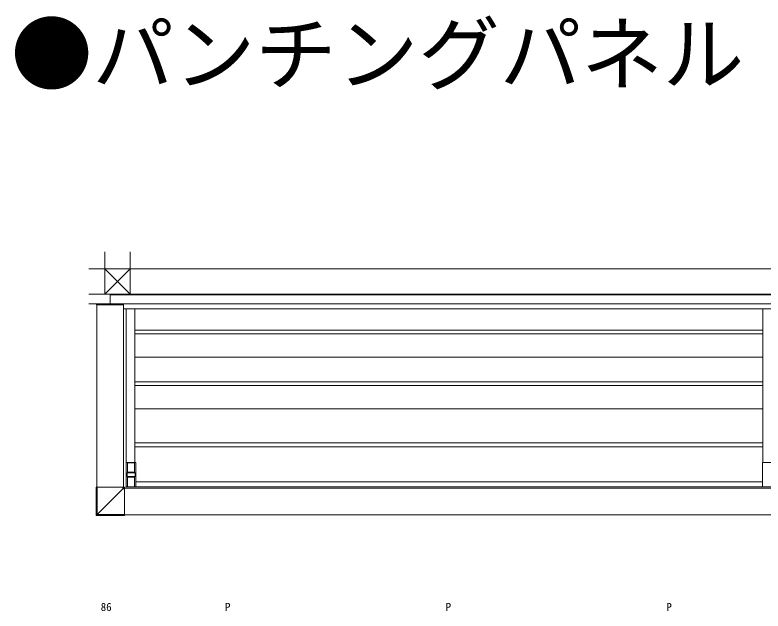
# Model space of a CAD drawing. Units: millimetres, scale not verified. Extents: x -11088 to 11088, y -17895 to 17964.
# Drawn here: x 711 to 3796, y -12886 to -10425 of the extents above; entities that cross this region are included whole.
import ezdxf
from ezdxf.enums import TextEntityAlignment as Align

# ---------------------------------------------------------------- set-up
doc = ezdxf.new("R2010")
doc.units = ezdxf.units.MM
doc.header["$LTSCALE"] = 18
doc.layers.add('0-1_USER1', color=3, linetype='Continuous')
for name, color, linetype, lineweight in [('0-2_YKK_ZWAK', 4, 'Continuous', 9), ('0-3_YKK_11', 3, 'Continuous', 9), ('0-4_YKK_12', 6, 'Continuous', 9)]:
    doc.layers.add(name, color=color, linetype=linetype, lineweight=lineweight)
doc.styles.add('ＭＳ ゴシック', font='')
doc.styles.get('ＭＳ ゴシック').set_extended_font_data('MS Gothic')

msp = doc.modelspace()

# ---------------------------------------------------------------- linework, layer by layer
at = {"layer": '0-2_YKK_ZWAK'}
for p, q in [((1104.05, -11578.07), (6624.05, -11578.07)), ((1104.05, -11578.07), (1104.05, -11619.07)), ((3838.62, -11580.07), (1104.05, -11580.07)), ((1047.56, -11620.01), (1047.47, -11621.57)), ((1047.47, -11621.57), (1158.47, -11621.57)), ((1048.05, -12374.07), (1048.05, -11621.57)), ((1048.56, -11619.07), (1049.97, -11619.07)), ((1049.97, -11619.07), (1156.12, -11619.07)), ((1156.12, -11619.07), (1157.37, -11619.07)), ((1158.05, -12374.07), (1158.05, -11621.57)), ((1158.37, -11620.01), (1158.47, -11621.57)), ((1158.05, -11638.07), (3838.13, -11638.07)), ((1169.05, -11638.07), (1169.05, -12373.07)), ((1205.55, -11638.07), (1205.55, -12273.07)), ((3794.05, -11638.07), (3794.05, -12273.07)), ((3794.05, -11726.07), (1205.55, -11726.07)), ((3794.05, -11742.07), (1205.55, -11742.07)), ((3794.05, -11838.07), (1205.55, -11838.07)), ((3794.05, -11939.07), (1205.55, -11939.07)), ((3794.05, -11955.07), (1205.55, -11955.07)), ((3794.05, -12051.57), (1205.55, -12051.57)), ((3794.05, -12191.57), (1205.55, -12191.57)), ((3794.05, -12207.57), (1205.55, -12207.57)), ((1169.05, -12372.77), (1169.05, -12273.37)), ((1169.35, -12273.07), (1209.75, -12273.07)), ((1174.55, -12273.07), (1174.55, -12312.57)), ((1204.55, -12273.37), (1174.55, -12273.37)), ((1204.55, -12273.07), (1204.55, -12312.57)), ((1210.05, -12273.37), (1210.05, -12372.77)), ((3793.05, -12372.77), (3793.05, -12273.37)), ((3793.35, -12273.07), (3833.75, -12273.07)), ((1173.05, -12316.57), (1173.05, -12329.57)), ((1174.06, -12315.57), (1174.9, -12315.57)), ((1174.9, -12330.57), (1174.06, -12330.57)), ((1176.38, -12330.57), (1174.9, -12330.57)), ((1204.05, -12313.07), (1175.05, -12313.07)), ((1175.05, -12333.07), (1204.05, -12333.07)), ((1202.71, -12330.57), (1176.38, -12330.57)), ((1202.71, -12315.57), (1204.19, -12315.57)), ((1204.19, -12330.57), (1202.71, -12330.57)), ((1204.19, -12315.57), (1205.03, -12315.57)), ((1205.03, -12330.57), (1204.19, -12330.57)), ((1204.55, -12373.07), (1204.55, -12333.57)), ((1206.05, -12329.57), (1206.05, -12316.57)), ((1210.05, -12352.57), (3793.05, -12352.57)), ((1045.91, -12489.7), (1045.91, -12374.07)), ((1159.81, -12374.07), (1045.91, -12374.07)), ((1045.91, -12374.07), (1045.91, -12374.07)), ((1045.91, -12489.7), (1045.91, -12374.07)), ((1047.55, -12488.07), (1047.55, -12374.07)), ((1050.05, -12487.05), (1050.05, -12374.07)), ((1156.32, -12380.63), (1156.32, -12374.07)), ((1156.48, -12380.79), (1163.05, -12380.79)), ((1158.54, -12377.07), (1158.54, -12374.07)), ((1159.81, -12375.8), (1158.54, -12377.07)), ((1159.81, -12375.8), (1159.81, -12374.07)), ((1160.04, -12378.57), (1161.31, -12377.3)), ((1160.04, -12378.57), (1163.05, -12378.57)), ((1161.31, -12377.3), (1163.05, -12377.3)), ((1163.05, -12377.3), (1163.05, -12491.2)), ((1163.05, -12379.07), (3831.55, -12379.07)), ((1164.05, -12373.07), (1164.05, -12379.07)), ((3834.05, -12373.07), (1169.05, -12373.07)), ((1169.35, -12373.07), (1209.75, -12373.07)), ((1174.55, -12372.77), (1204.55, -12372.77)), ((3793.35, -12373.07), (3833.75, -12373.07)), ((1047.55, -12488.07), (1045.91, -12489.7)), ((1045.91, -12489.7), (1045.91, -12489.7)), ((1047.41, -12491.2), (1049.05, -12489.56)), ((1163.05, -12491.2), (1047.41, -12491.2)), ((1047.41, -12491.2), (1163.05, -12491.2)), ((1047.41, -12491.2), (1047.41, -12491.2)), ((1049.05, -12489.56), (1163.05, -12489.56)), ((1050.05, -12487.07), (1050.06, -12487.06)), ((1050.06, -12487.06), (1163.05, -12487.06)), ((1163.05, -12489.07), (5229.05, -12489.07))]:
    msp.add_line(p, q, dxfattribs=at)
for points in [[(1174.55, -12312.57), (1175.05, -12312.57), (1175.05, -12315.57)], [(1175.05, -12330.57), (1175.05, -12333.57), (1174.55, -12333.57), (1174.55, -12373.07)], [(1174.9, -12315.57), (1176.38, -12315.57), (1202.71, -12315.57)], [(1204.05, -12315.57), (1204.05, -12312.57), (1204.55, -12312.57)], [(1204.55, -12333.57), (1204.05, -12333.57), (1204.05, -12330.57)], [(1156.32, -12380.63), (1129.82, -12407.17), (1103.27, -12433.76), (1076.67, -12460.4), (1050.05, -12487.05)], [(1050.06, -12487.06), (1076.72, -12460.44), (1103.35, -12433.85), (1129.95, -12407.29), (1156.48, -12380.79)], [(1158.54, -12377.07), (1158.48, -12377.18), (1158.34, -12377.4), (1158.13, -12377.73), (1157.86, -12378.17), (1157.53, -12378.7), (1157.15, -12379.29), (1156.75, -12379.94), (1156.32, -12380.63)], [(1156.48, -12380.79), (1157.17, -12380.37), (1157.82, -12379.96), (1158.42, -12379.59), (1158.94, -12379.26), (1159.38, -12378.98), (1159.71, -12378.78), (1159.93, -12378.64), (1160.04, -12378.57)], [(1049.05, -12489.56), (1049.08, -12489.49), (1049.14, -12489.33), (1049.24, -12489.09), (1049.36, -12488.78), (1049.51, -12488.41), (1049.68, -12487.99), (1049.86, -12487.54), (1050.05, -12487.07), (1049.58, -12487.26), (1049.12, -12487.44), (1048.7, -12487.6), (1048.33, -12487.75), (1048.02, -12487.88), (1047.78, -12487.97), (1047.62, -12488.04), (1047.55, -12488.07)], [(1050.06, -12487.06), (1050.06, -12487.06), (1050.06, -12487.06), (1050.06, -12487.06), (1050.06, -12487.06), (1050.06, -12487.06), (1050.05, -12487.06), (1050.05, -12487.05), (1050.05, -12487.05), (1050.05, -12487.07)]]:
    msp.add_lwpolyline(points, dxfattribs=at)
for centre, radius, start, end in [((1048.56, -11620.07), 1, 90, 176.5), ((1157.37, -11620.07), 1, 3.5, 90), ((1169.35, -12273.37), 0.3, 90, 180), ((1209.75, -12273.37), 0.3, 0, 90), ((3793.35, -12273.37), 0.3, 90, 180), ((1170.06, -12367.05), 19.32, 224.65514, 225.34421), ((1160.04, -12377.07), 1.5, 180.24953, 269.7505), ((1169.35, -12372.77), 0.3, 180, 270), ((1209.75, -12372.77), 0.3, 270, 0), ((3793.35, -12372.77), 0.3, 180, 270), ((1047.41, -12489.7), 1.5, 180, 270), ((1047.42, -12489.69), 1.5, 180.24921, 269.75051), ((1049.05, -12488.06), 1.5, 180.24946, 269.75083)]:
    msp.add_arc(centre, radius, start, end, dxfattribs=at)
for centre, major_axis, ratio, start_param, end_param in [((1174.06, -12316.57), (-1.02, 0), 0.984808, 4.712389, 6.2831853), ((1174.06, -12329.57), (-1.02, 0), 0.984808, 6.2831853, 7.8539816), ((1205.03, -12316.57), (-1.02, 0), 0.984808, 3.1415927, 4.712389), ((1205.03, -12329.57), (-1.02, 0), 0.984808, 1.5707963, 3.1415927), ((1161.32, -12375.79), (1.06, 1.06), 0.99628, 2.358058, 3.9251274)]:
    msp.add_ellipse(centre, major_axis=major_axis, ratio=ratio, start_param=start_param, end_param=end_param, dxfattribs=at)
at = {"layer": '0-3_YKK_11'}
for p, q in [((1081.55, -11578.07), (1081.55, -11403.07)), ((1186.55, -11578.07), (1186.55, -11403.07)), ((1015.55, -11473.07), (5229.05, -11473.07)), ((1081.55, -11473.07), (1186.55, -11578.07)), ((1186.55, -11473.07), (1081.55, -11578.07)), ((1015.55, -11578.07), (5229.05, -11578.07)), ((1015.55, -11617.07), (5229.05, -11617.07))]:
    msp.add_line(p, q, dxfattribs=at)

# ---------------------------------------------------------------- texts
at = {"layer": '0-1_USER1', "style": 'ＭＳ ゴシック'}
msp.add_text('●パンチングパネル【連結】', height=246.3, dxfattribs=at).set_placement((694.26, -10783.41), align=Align.BOTTOM_LEFT)
at = {"layer": '0-4_YKK_12', "style": 'ＭＳ ゴシック'}
for s, p in [('86', (1064.65, -12895.07)), ('P', (1577.05, -12895.07)), ('P', (2487.05, -12895.07)), ('P', (3397.05, -12895.07))]:
    msp.add_text(s, height=32.99, dxfattribs=at).set_placement(p, align=Align.BOTTOM_LEFT)

doc.saveas('drawing.dxf')
